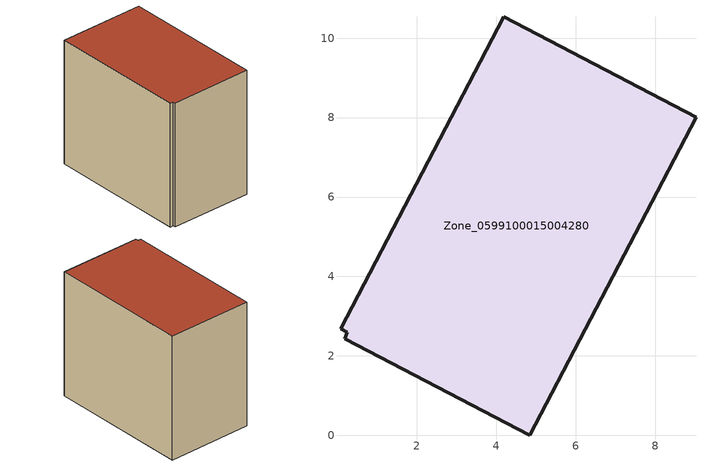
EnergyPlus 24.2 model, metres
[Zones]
Zone_0599100015004280
 floor ground (C_G): 0.18,2.44 0.25,2.59 0.08,2.68 4.18,10.54 9.03,8.01 4.84,0 z0.99
 wall outside (C_F): 4.84,0 9.03,8.01 4.18,10.54 0.08,2.68 0.25,2.59 0.18,2.44 4.84,0 z0.99:9
 roof outside (C_R): 0.25,2.59 0.18,2.44 4.84,0 9.03,8.01 4.18,10.54 0.08,2.68 z9
[BUILDING]
Pand.0599100015004280: North Axis=0; Terrain=City; Loads Convergence Tolerance Value=0.04; Temperature Convergence Tolerance Value=0.4; Solar Distribution=FullExterior; Maximum Number of Warmup Days=25; Minimum Number of Warmup Days=1
[Site:Location]
Rotterdam.The.Hague.AP_ZH_NLD Design_Conditions: Latitude=51.96; Longitude=4.45; Time Zone=1; Elevation=-4.5
[SITE:GROUNDTEMPERATURE:BUILDINGSURFACE]
18, 18, 18, 18, 18, 18, 18, 18, 18, 18, 18, 18
[MATERIAL] Thermal Absorptance=0.9; Solar Absorptance=0.7; Visible Absorptance=0.7
Name | Roughness | Thickness | Conductivity | Density | Specific Heat
G.TI.1975-1991 | MediumSmooth | 0.15 | 0.288461 | 540 | 1210
F.TI.1975-1991 | Rough | 0.3 | 0.230769 | 1920 | 840
R.TI.1975-1991 | MediumRough | 0.2 | 0.153846 | 1500 | 1000
[CONSTRUCTION]
C_G: G.TI.1975-1991
C_F: F.TI.1975-1991
C_R: R.TI.1975-1991
[ZONE]
Zone_0599100015004280: Type=1; Multiplier=1; Ceiling Height=Autocalculate; Volume=Autocalculate; Floor Area=autocalculate; Part of Total Floor Area=Yes
[ZONEINFILTRATION:DESIGNFLOWRATE]
Infil_Zone_0599100015004280: Zone or ZoneList or Space or SpaceList=Zone_0599100015004280; Schedule=AlwaysOn; Design Flow Rate Calculation Method=Flow/Area; Flow Rate per Floor Area=0.003; Constant Term Coefficient=1; Temperature Term Coefficient=0; Velocity Term Coefficient=0; Velocity Squared Term Coefficient=0
[HVACTEMPLATE:ZONE:IDEALLOADSAIRSYSTEM]
Zone_0599100015004280: Maximum Heating Supply Air Temperature=50; Minimum Cooling Supply Air Temperature=13; Maximum Heating Supply Air Humidity Ratio=0.0156; Minimum Cooling Supply Air Humidity Ratio=0.0077; Heating Limit=NoLimit; Cooling Limit=NoLimit; Dehumidification Control Type=ConstantSensibleHeatRatio; Cooling Sensible Heat Ratio=0.7; Dehumidification Setpoint=60; Humidification Control Type=None; Humidification Setpoint=30; Outdoor Air Method=None; Outdoor Air Flow Rate per Person=0.00944; Outdoor Air Flow Rate per Zone Floor Area=0; Outdoor Air Flow Rate per Zone=0; Demand Controlled Ventilation Type=None; Outdoor Air Economizer Type=NoEconomizer; Heat Recovery Type=None; Sensible Heat Recovery Effectiveness=0.7; Latent Heat Recovery Effectiveness=0.65
[ZONECONTROL:THERMOSTAT]
ThermostatControl_Zone_0599100015004280: Zone or ZoneList=Zone_0599100015004280; Control Type Schedule=DualSetpointControlType; Control 1=Thermostat_Zone_0599100015004280; Temperature Difference Between Cutout And Setpoint=0
[THERMOSTATSETPOINT:DUALSETPOINT]
Thermostat_Zone_0599100015004280: Heating Setpoint Temperature Schedule=HeatingSetpoint_Zone_0599100015004280; Cooling Setpoint Temperature Schedule=CoolingSetpoint_Zone_0599100015004280
[SCHEDULE:COMPACT]
HeatingSetpoint_Zone_0599100015004280: Through: 12/31, For: AllDays, Until: 24:00, 21
CoolingSetpoint_Zone_0599100015004280: Through: 12/31, For: AllDays, Until: 24:00, 24
DualSetpointControlType: Through: 12/31, For: AllDays, Until: 24:00, 4
AlwaysOn: Through: 12/31, For: AllDays, Until: 24:00, 1
